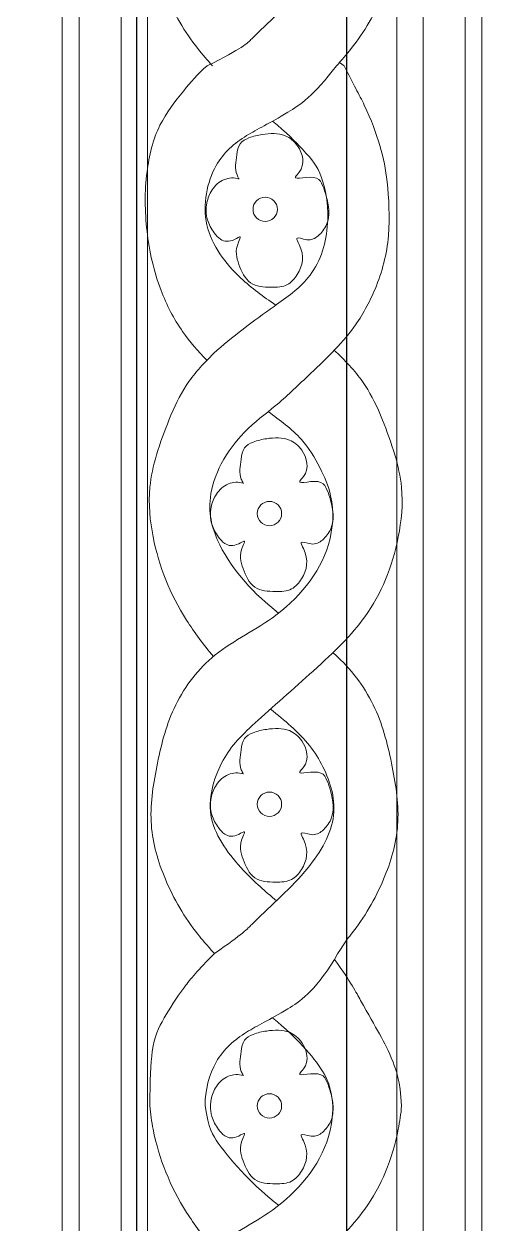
# Model space of a CAD drawing. Header units: millimetres. Extents: x -10942 to 92711, y -16583 to 30009.
# Drawn here: x 63319.7 to 63428.8, y 19602.9 to 19889.1 of the extents above; entities that cross this region are included whole.
import ezdxf
from ezdxf.lldxf.tags import DXFTag

# ---------------------------------------------------------------- set-up
doc = ezdxf.new("R2010")
doc.units = ezdxf.units.MM
doc.header["$LTSCALE"] = 1000
doc.header["$MEASUREMENT"] = 0
for name, color, linetype in [('8', 8, 'Continuous'), ('Layer3', 3, 'Continuous'), ('WOOD', 23, 'Continuous'), ('WOOD 01', 34, 'Continuous')]:
    doc.layers.add(name, color=color, linetype=linetype)
doc.layers.add('Bronze', color=40, linetype='Continuous', lineweight=0)
tags = doc.linetypes.add('DASHED2', pattern=[0.375, 0.25, -0.125]).pattern_tags.tags
tags[6:7] = [DXFTag(74, 4), DXFTag(75, 0), DXFTag(340, '0'), DXFTag(46, 1.0), DXFTag(50, 0.0), DXFTag(44, 0.0), DXFTag(45, 0.0)]
tags[4:5] = [DXFTag(74, 4), DXFTag(75, 0), DXFTag(340, '0'), DXFTag(46, 1.0), DXFTag(50, 0.0), DXFTag(44, 0.0), DXFTag(45, 0.0)]

# ---------------------------------------------------------------- blocks, each defined once
blk = doc.blocks.new('brass accent')
at = {"layer": 'Bronze', "lineweight": 0}
for centre in [(317083.5, 115032.22, 0), (317084.52, 114959.67, 0), (317084.52, 114890.36, 0)]:
    blk.add_circle(centre, 2.9, dxfattribs=at)
for start, end in [(0, 180), (180, 0)]:
    blk.add_arc((317084.52, 114818.42, 0), 2.9, start, end, dxfattribs=at)
for points, knots in [([(317077.31, 115039.43, 0), (317077.29, 115039.44, 0), (317076.18, 115039.85, 0), (317073.42, 115039.66, 0), (317070.68, 115037.1, 0), (317069.32, 115033.57, 0), (317069.41, 115029.79, 0), (317071, 115026.96, 0), (317073.02, 115024.58, 0), (317075.33, 115024.32, 0), (317078, 115026.19, 0), (317076.15, 115022.59, 0), (317077.01, 115019.32, 0), (317079.43, 115013.86, 0), (317084.57, 115013.59, 0), (317088.84, 115013.71, 0), (317092.21, 115017.67, 0), (317093.04, 115021.59, 0), (317090.38, 115026, 0), (317093.91, 115024.45, 0), (317096.33, 115025.82, 0), (317099.16, 115029.45, 0), (317098.54, 115034.16, 0), (317097.31, 115037.77, 0), (317095.72, 115040.94, 0), (317089.29, 115038.74, 0), (317093.23, 115042.46, 0), (317092.1, 115047.03, 0), (317087.98, 115050.51, 0), (317083.45, 115050.28, 0), (317079.88, 115049.51, 0), (317077.14, 115048.02, 0), (317076.64, 115044.5, 0), (317076.17, 115041.52, 0), (317077.08, 115039.77, 0), (317077.24, 115039.45, 0)], [0.24272, 0.24272, 0.24272, 0.24272, 0.245099, 0.367364, 0.497961, 0.61241, 0.752433, 0.872037, 0.945922, 1.061004, 1.113314, 1.158119, 1.342355, 1.522189, 1.695788, 1.830249, 1.946701, 2.195177, 2.248456, 2.330579, 2.429673, 2.544778, 2.780351, 2.872208, 2.950204, 3.124017, 3.171862, 3.390176, 3.520988, 3.708938, 3.82401, 3.909457, 4.005815, 4.170543, 4.207777, 4.207777, 4.207777, 4.207777]), ([(317078.33, 114966.88, 0), (317078.31, 114966.88, 0), (317077.2, 114967.3, 0), (317074.44, 114967.11, 0), (317071.71, 114964.55, 0), (317070.34, 114961.02, 0), (317070.44, 114957.24, 0), (317072.02, 114954.4, 0), (317074.04, 114952.03, 0), (317076.35, 114951.77, 0), (317079.02, 114953.64, 0), (317077.17, 114950.04, 0), (317078.03, 114946.77, 0), (317080.46, 114941.3, 0), (317085.59, 114941.03, 0), (317089.86, 114941.15, 0), (317093.23, 114945.11, 0), (317094.06, 114949.04, 0), (317091.4, 114953.45, 0), (317094.93, 114951.9, 0), (317097.35, 114953.27, 0), (317100.19, 114956.9, 0), (317099.56, 114961.61, 0), (317098.34, 114965.22, 0), (317096.74, 114968.39, 0), (317090.31, 114966.18, 0), (317094.26, 114969.91, 0), (317093.12, 114974.48, 0), (317089, 114977.96, 0), (317084.47, 114977.73, 0), (317080.9, 114976.96, 0), (317078.16, 114975.46, 0), (317077.66, 114971.95, 0), (317077.19, 114968.97, 0), (317078.1, 114967.22, 0), (317078.27, 114966.9, 0)], [0.24272, 0.24272, 0.24272, 0.24272, 0.245099, 0.367364, 0.497961, 0.61241, 0.752433, 0.872037, 0.945922, 1.061004, 1.113314, 1.158119, 1.342355, 1.522189, 1.695788, 1.830249, 1.946701, 2.195177, 2.248456, 2.330579, 2.429673, 2.544778, 2.780351, 2.872208, 2.950204, 3.124017, 3.171862, 3.390176, 3.520988, 3.708938, 3.82401, 3.909457, 4.005815, 4.170543, 4.207777, 4.207777, 4.207777, 4.207777]), ([(317078.33, 114897.57, 0), (317078.31, 114897.58, 0), (317077.2, 114897.99, 0), (317074.44, 114897.8, 0), (317071.71, 114895.24, 0), (317070.34, 114891.71, 0), (317070.44, 114887.93, 0), (317072.02, 114885.1, 0), (317074.04, 114882.72, 0), (317076.35, 114882.46, 0), (317079.02, 114884.33, 0), (317077.17, 114880.73, 0), (317078.03, 114877.46, 0), (317080.46, 114872, 0), (317085.59, 114871.73, 0), (317089.86, 114871.85, 0), (317093.23, 114875.81, 0), (317094.06, 114879.74, 0), (317091.4, 114884.14, 0), (317094.93, 114882.59, 0), (317097.35, 114883.96, 0), (317100.19, 114887.59, 0), (317099.56, 114892.3, 0), (317098.34, 114895.91, 0), (317096.74, 114899.08, 0), (317090.31, 114896.88, 0), (317094.26, 114900.6, 0), (317093.12, 114905.17, 0), (317089, 114908.65, 0), (317084.47, 114908.42, 0), (317080.9, 114907.65, 0), (317078.16, 114906.16, 0), (317077.66, 114902.64, 0), (317077.19, 114899.66, 0), (317078.1, 114897.91, 0), (317078.27, 114897.59, 0)], [0.24272, 0.24272, 0.24272, 0.24272, 0.245099, 0.367364, 0.497961, 0.61241, 0.752433, 0.872037, 0.945922, 1.061004, 1.113314, 1.158119, 1.342355, 1.522189, 1.695788, 1.830249, 1.946701, 2.195177, 2.248456, 2.330579, 2.429673, 2.544778, 2.780351, 2.872208, 2.950204, 3.124017, 3.171862, 3.390176, 3.520988, 3.708938, 3.82401, 3.909457, 4.005815, 4.170543, 4.207777, 4.207777, 4.207777, 4.207777]), ([(317099.66, 114818.42, 0), (317099.59, 114819.5, 0), (317099.18, 114821.5, 0), (317098.34, 114823.98, 0), (317096.74, 114827.14, 0), (317090.31, 114824.94, 0), (317094.26, 114828.66, 0), (317093.12, 114833.24, 0), (317089, 114836.71, 0), (317084.47, 114836.48, 0), (317080.9, 114835.72, 0), (317078.16, 114834.22, 0), (317077.66, 114830.7, 0), (317077.19, 114827.72, 0), (317078.1, 114825.98, 0), (317078.27, 114825.66, 0)], [2.671766, 2.671766, 2.671766, 2.671766, 2.780351, 2.872208, 2.950204, 3.124017, 3.171862, 3.390176, 3.520988, 3.708938, 3.82401, 3.909457, 4.005815, 4.170543, 4.207777, 4.207777, 4.207777, 4.207777]), ([(317078.33, 114825.63, 0), (317078.31, 114825.64, 0), (317077.2, 114826.06, 0), (317074.44, 114825.86, 0), (317071.71, 114823.31, 0), (317070.65, 114820.58, 0), (317070.48, 114818.94, 0), (317070.46, 114818.42, 0)], [0.2427204, 0.2427204, 0.2427204, 0.2427204, 0.2450992, 0.367364, 0.4979612, 0.61241, 0.6651752, 0.6651752, 0.6651752, 0.6651752]), ([(317070.46, 114818.42, 0), (317070.45, 114817.57, 0), (317070.69, 114815.54, 0), (317072.02, 114813.16, 0), (317074.04, 114810.78, 0), (317076.35, 114810.52, 0), (317079.02, 114812.4, 0), (317077.17, 114808.8, 0), (317078.03, 114805.53, 0), (317080.46, 114800.06, 0), (317085.59, 114799.79, 0), (317089.86, 114799.91, 0), (317093.23, 114803.87, 0), (317094.06, 114807.8, 0), (317091.4, 114812.21, 0), (317094.93, 114810.66, 0), (317097.35, 114812.03, 0), (317099.5, 114814.78, 0), (317099.74, 114817.16, 0), (317099.66, 114818.42, 0)], [0.665175, 0.665175, 0.665175, 0.665175, 0.752433, 0.872037, 0.945922, 1.061004, 1.113314, 1.158119, 1.342355, 1.522189, 1.695788, 1.830249, 1.946701, 2.195177, 2.248456, 2.330579, 2.429673, 2.544778, 2.671766, 2.671766, 2.671766, 2.671766])]:
    blk.add_open_spline(points, degree=3, knots=knots, dxfattribs=at)
at = {"layer": 'WOOD', "lineweight": 0}
for points, knots in [([(317084.21, 115195.18, 0), (317087, 115193.11, 0), (317092.09, 115189.53, 0), (317096.56, 115182.14, 0), (317100.11, 115173.87, 0), (317099.21, 115159.56, 0), (317087.2, 115145.65, 0), (317070.52, 115138.12, 0), (317060.93, 115124.87, 0), (317057.5, 115110.72, 0), (317055.35, 115096.73, 0), (317059.44, 115082.83, 0), (317065.23, 115072.97, 0), (317069.74, 115067.76, 0), (317070.96, 115066.43, 0)], [3.346929, 3.346929, 3.346929, 3.346929, 3.70483, 3.981012, 4.228697, 4.629229, 5.39027, 5.986881, 6.507858, 7.008636, 7.490853, 7.950217, 8.476278, 8.663685, 8.663685, 8.663685, 8.663685]), ([(317099.65, 115137.69, 0), (317100.03, 115137.35, 0), (317104.14, 115133.67, 0), (317110.51, 115124.87, 0), (317113.93, 115110.72, 0), (317116.09, 115096.73, 0), (317111.99, 115082.83, 0), (317106.2, 115072.97, 0), (317101.7, 115067.76, 0), (317100.47, 115066.43, 0)], [5.933766, 5.933766, 5.933766, 5.933766, 5.986881, 6.507858, 7.008636, 7.490853, 7.950217, 8.476278, 8.663685, 8.663685, 8.663685, 8.663685]), ([(317084.76, 115124.26, 0), (317086.5, 115122.85, 0), (317092.16, 115118.22, 0), (317097.64, 115111.41, 0), (317101.72, 115098.35, 0), (317093.28, 115084.44, 0), (317082.46, 115075.36, 0), (317078.25, 115070.71, 0), (317069.66, 115066.43, 0)], [6.300023, 6.300023, 6.300023, 6.300023, 6.507858, 7.008636, 7.490853, 7.950217, 8.476278, 8.634087, 8.634087, 8.634087, 8.634087]), ([(317069.66, 115066.43, 0), (317067.35, 115064.47, 0), (317063.58, 115059.95, 0), (317057.52, 115052.17, 0), (317054.7, 115040.31, 0), (317054.86, 115026.85, 0), (317057.75, 115013.77, 0), (317063.11, 115003.41, 0), (317067.51, 114998.38, 0), (317069.62, 114996.27, 0)], [0, 0, 0, 0, 0.265218, 0.610462, 1.007411, 1.496468, 1.998987, 2.380781, 2.689248, 2.689248, 2.689248, 2.689248]), ([(317100.47, 115066.43, 0), (317095.08, 115059.27, 0), (317086.19, 115053.49, 0), (317078.37, 115049.86, 0), (317070.5, 115043.17, 0), (317067.4, 115027.77, 0), (317076.59, 115016.04, 0), (317083.03, 115011.47, 0), (317086, 115009.35, 0)], [0.051478, 0.051478, 0.051478, 0.051478, 0.265218, 0.610462, 1.007411, 1.496468, 1.998987, 2.364684, 2.364684, 2.364684, 2.364684]), ([(317102.34, 115066.43, 0), (317104.48, 115062.1, 0), (317107.91, 115055.98, 0), (317111.4, 115046.38, 0), (317112.72, 115038.78, 0), (317113.54, 115025.56, 0), (317110.57, 115014.15, 0), (317104.13, 115002.25, 0), (317094.88, 114993.66, 0), (317086.12, 114985.23, 0), (317079.18, 114980.27, 0), (317072.74, 114972.17, 0), (317069.24, 114961.47, 0), (317073.04, 114948.82, 0), (317080.96, 114940.38, 0), (317086.71, 114935.95, 0)], [0.016235, 0.016235, 0.016235, 0.016235, 0.265218, 0.610462, 1.007411, 1.496468, 1.998987, 2.380781, 2.959233, 3.345171, 3.70483, 3.981012, 4.228697, 4.629229, 5.37691, 5.37691, 5.37691, 5.37691]), ([(317085.24, 115053.25, 0), (317088.5, 115050.61, 0), (317093.82, 115045.17, 0), (317097.46, 115040.53, 0), (317099.37, 115027.77, 0), (317095.31, 115015.91, 0), (317084.45, 115008.3, 0), (317071.8, 114999.1, 0), (317064.33, 114990.44, 0), (317060.98, 114983.3, 0), (317057.48, 114973.92, 0), (317055.36, 114964.37, 0), (317056.87, 114950.25, 0), (317061.98, 114937.7, 0), (317068.74, 114928.43, 0), (317071.16, 114925.61, 0)], [0.323924, 0.323924, 0.323924, 0.323924, 0.610462, 1.007411, 1.496468, 1.998987, 2.380781, 2.959233, 3.345171, 3.70483, 3.981012, 4.228697, 4.629229, 5.39027, 5.739901, 5.739901, 5.739901, 5.739901]), ([(317099.95, 114998.59, 0), (317100.21, 114998.36, 0), (317103.27, 114995.55, 0), (317107.67, 114990.44, 0), (317111.03, 114983.3, 0), (317114.52, 114973.92, 0), (317116.65, 114964.37, 0), (317115.14, 114950.25, 0), (317109.19, 114935.65, 0), (317096.64, 114923.4, 0), (317079.75, 114908.81, 0), (317072.84, 114901.62, 0), (317068.27, 114886.94, 0), (317077.5, 114874.85, 0), (317083.63, 114869.47, 0), (317086.18, 114867.34, 0)], [2.923962, 2.923962, 2.923962, 2.923962, 2.959233, 3.345171, 3.70483, 3.981012, 4.228697, 4.629229, 5.39027, 5.986881, 6.507858, 7.008636, 7.490853, 7.950217, 8.304186, 8.304186, 8.304186, 8.304186]), ([(317084.21, 114983.98, 0), (317087, 114981.91, 0), (317092.09, 114978.33, 0), (317096.56, 114970.94, 0), (317100.11, 114962.67, 0), (317099.21, 114948.36, 0), (317087.2, 114934.46, 0), (317070.52, 114926.92, 0), (317060.93, 114913.67, 0), (317057.5, 114899.53, 0), (317055.35, 114885.53, 0), (317059.44, 114871.63, 0), (317065.13, 114861.94, 0), (317069.47, 114856.87, 0), (317071.44, 114854.76, 0)], [3.346929, 3.346929, 3.346929, 3.346929, 3.70483, 3.981012, 4.228697, 4.629229, 5.39027, 5.986881, 6.507858, 7.008636, 7.490853, 7.950217, 8.476278, 8.642879, 8.642879, 8.642879, 8.642879]), ([(317099.65, 114926.49, 0), (317100.03, 114926.15, 0), (317104.14, 114922.47, 0), (317110.51, 114913.67, 0), (317113.93, 114899.53, 0), (317116.09, 114885.53, 0), (317111.99, 114871.63, 0), (317106.38, 114862.08, 0), (317102.17, 114857.12, 0), (317100.01, 114853.36, 0)], [5.933766, 5.933766, 5.933766, 5.933766, 5.986881, 6.507858, 7.008636, 7.490853, 7.950217, 8.476278, 8.626185, 8.626185, 8.626185, 8.626185]), ([(317084.76, 114913.06, 0), (317086.5, 114911.65, 0), (317092.16, 114907.02, 0), (317097.64, 114900.21, 0), (317101.72, 114887.16, 0), (317093.28, 114873.25, 0), (317082.51, 114864.21, 0), (317078.32, 114859.59, 0), (317071.44, 114854.76, 0)], [6.300023, 6.300023, 6.300023, 6.300023, 6.507858, 7.008636, 7.490853, 7.950217, 8.476278, 8.628462, 8.628462, 8.628462, 8.628462]), ([(317071.44, 114854.76, 0), (317067.35, 114850.67, 0), (317063.58, 114846.16, 0), (317058.8, 114838.54, 0), (317056.41, 114833.66, 0), (317056.05, 114824.53, 0), (317056, 114818.42, 0)], [0, 0, 0, 0, 0.265218, 0.610462, 1.007411, 1.316854, 1.316854, 1.316854, 1.316854]), ([(317100.01, 114853.36, 0), (317095.08, 114845.47, 0), (317086.19, 114839.7, 0), (317078.37, 114836.06, 0), (317071.28, 114830.04, 0), (317069.14, 114822.17, 0), (317069.18, 114818.42, 0)], [0.051478, 0.051478, 0.051478, 0.051478, 0.265218, 0.610462, 1.007411, 1.374108, 1.374108, 1.374108, 1.374108]), ([(317100.01, 114853.36, 0), (317104.01, 114847.76, 0), (317107.15, 114841.73, 0), (317111.38, 114834.65, 0), (317113.31, 114830.69, 0), (317115.65, 114824.49, 0), (317116, 114818.42, 0)], [0.062674, 0.062674, 0.062674, 0.062674, 0.265218, 0.610462, 1.007411, 1.266036, 1.266036, 1.266036, 1.266036]), ([(317085.24, 114839.45, 0), (317088.5, 114836.81, 0), (317093.82, 114831.38, 0), (317096.97, 114827.36, 0), (317099.23, 114823.03, 0), (317099.61, 114818.42, 0)], [0.323924, 0.323924, 0.323924, 0.323924, 0.610462, 1.007411, 1.339474, 1.339474, 1.339474, 1.339474]), ([(317056, 114818.42, 0), (317056.16, 114816.52, 0), (317057.58, 114807.27, 0), (317061.98, 114796.45, 0), (317068.74, 114787.19, 0), (317071.16, 114784.36, 0)], [4.437571, 4.437571, 4.437571, 4.437571, 4.629229, 5.39027, 5.739901, 5.739901, 5.739901, 5.739901]), ([(317099.61, 114818.42, 0), (317099.65, 114815.96, 0), (317098.2, 114805.95, 0), (317087.2, 114793.21, 0), (317070.52, 114785.68, 0), (317060.93, 114772.43, 0), (317057.5, 114758.28, 0), (317055.35, 114744.29, 0), (317059.44, 114730.39, 0), (317065.23, 114720.52, 0), (317069.74, 114715.32, 0), (317070.96, 114713.99, 0)], [4.376299, 4.376299, 4.376299, 4.376299, 4.629229, 5.39027, 5.986881, 6.507858, 7.008636, 7.490853, 7.950217, 8.476278, 8.663685, 8.663685, 8.663685, 8.663685]), ([(317069.18, 114818.42, 0), (317069.96, 114813.06, 0), (317073.9, 114806.66, 0), (317080.96, 114799.14, 0), (317086.71, 114794.71, 0)], [4.353645, 4.353645, 4.353645, 4.353645, 4.629229, 5.37691, 5.37691, 5.37691, 5.37691]), ([(317116, 114818.42, 0), (317115.85, 114816.52, 0), (317114.43, 114807.27, 0), (317109.19, 114794.4, 0), (317096.64, 114782.15, 0), (317079.75, 114767.57, 0), (317072.84, 114760.38, 0), (317068.27, 114745.7, 0), (317077.5, 114733.61, 0), (317083.63, 114728.23, 0), (317086.18, 114726.09, 0)], [4.437571, 4.437571, 4.437571, 4.437571, 4.629229, 5.39027, 5.986881, 6.507858, 7.008636, 7.490853, 7.950217, 8.304186, 8.304186, 8.304186, 8.304186])]:
    blk.add_open_spline(points, degree=3, knots=knots, dxfattribs=at)
blk.add_open_spline([(317101.2, 115067.24, 0), (317101.57, 115066.98, 0), (317101.95, 115066.71, 0), (317102.34, 115066.43, 0)], degree=3, dxfattribs=at)

msp = doc.modelspace()

# ---------------------------------------------------------------- linework, layer by layer
at = {"layer": '8', "linetype": 'DASHED2', "ltscale": 200, "elevation": 0.01}
msp.add_lwpolyline([(63346.55, 21212.05), (62884.05, 21212.05), (62884.05, 19461.55), (63346.55, 19461.55)], close=True, dxfattribs=at)
at = {"layer": 'Layer3', "elevation": 0}
msp.add_lwpolyline([(63396.55, 21262.05), (63396.55, 18862.05), (61296.55, 18862.05), (61296.55, 21262.07)], dxfattribs=at)
at = {"layer": 'WOOD 01', "lineweight": 0, "ltscale": 500, "elevation": 0}
for points in [[(63428.79, 19067.05), (63428.79, 20901.23, 1.002257), (61262.03, 20901.23), (61262.03, 19067.05)], [(63424.79, 19067.05), (63424.79, 20901.23, 1.002261), (61266.03, 20901.23), (61266.03, 19067.05)], [(63414.79, 19067.05), (63414.79, 20901.25, 1.002271), (61276.03, 20901.25), (61276.03, 19067.05)], [(63408.48, 19067.05), (63408.48, 20901.25, 1.002278), (61282.34, 20901.25), (61282.34, 19067.05)], [(63349.1, 19067.05), (63349.1, 20901.32, 1.002344), (61341.72, 20901.32), (61341.72, 19067.05)], [(63342.79, 19067.05), (63342.79, 20901.33, 1.002352), (61348.03, 20901.33), (61348.03, 19067.05)], [(63332.79, 19067.05), (63332.79, 20901.34, 1.002364), (61358.03, 20901.34), (61358.03, 19067.05)], [(63328.79, 19067.05), (63328.79, 20901.35, 1.002369), (61362.03, 20901.35), (61362.03, 19067.05)]]:
    msp.add_lwpolyline(points, format="xyb", dxfattribs=at)

# ---------------------------------------------------------------- block references
msp.add_blockref('brass accent', (-253706.36, -95187.35, 0))

doc.saveas('drawing.dxf')
